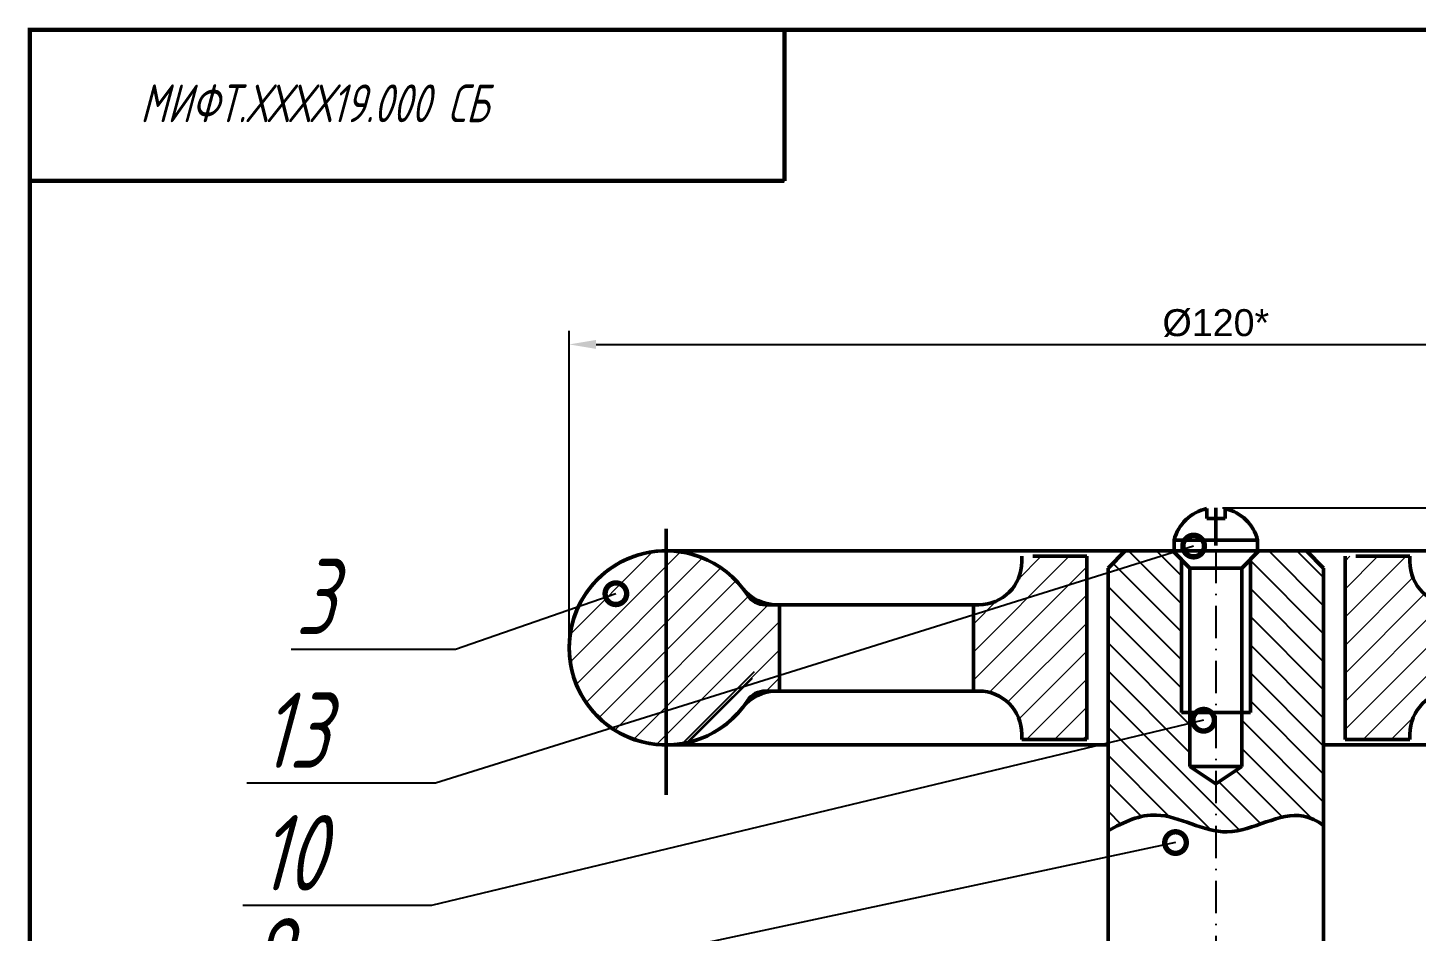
# Model space of a CAD drawing. Header units: millimetres. Extents: x 2883 to 6572, y 1536 to 3478.
# Drawn here: x 3146.6 to 3275.4, y 1747.5 to 1831.2 of the extents above; entities that cross this region are included whole.
import ezdxf
from ezdxf import colors
from ezdxf.entities.mleader import LeaderData, LeaderLine
from ezdxf.math import Vec2, Vec3

# ---------------------------------------------------------------- set-up
doc = ezdxf.new("R2010")
doc.units = ezdxf.units.MM
doc.linetypes.add('481 Границы автономных областей', pattern=[15, 5, -2, 5, -1.5, 0, -1.5])
doc.linetypes.add('482 Границы районов', pattern=[5, 3, -1, 0, -1])
doc.layers.get('0').update_dxf_attribs({"color": 3})
for name, color, linetype in [('FORMAT', 7, 'Continuous'), ('Крышка', 20, 'Continuous'), ('Маховичок', 140, 'Continuous'), ('Пробка', 2, 'Continuous'), ('Текст', 7, 'Continuous'), ('Шпиндель', 8, 'Continuous')]:
    doc.layers.add(name, color=color, linetype=linetype)
doc.styles.add('simplex', font='simplex.shx', dxfattribs={"width": 0.7, "oblique": 15})
doc.styles.get("Standard").update_dxf_attribs({"font": 'arial.ttf'})
doc.dimstyles.new('ISO-25', dxfattribs={"dimtxt": 2.5, "dimasz": 2.5, "dimexe": 1.25, "dimexo": 0.625, "dimtad": 1, "dimtxsty": 'Standard', "dimcen": 2.5, "dimadec": 0, "dimazin": 0, "dimtfac": 1, "dimtmove": 0, "dimatfit": 3, "dimfxl": 1, "dimarcsym": 0})
pattern_1 = [(45, (0, 0), (-14.14213562373095, 14.14213562373095), []), (45, (0.4, 0), (-14.14213562373095, 14.14213562373095), [])]
pattern_2 = [(45, (0, 0), (-1.302137137555027, 1.302137137555027), [])]

# ---------------------------------------------------------------- blocks, each defined once
blk = doc.blocks.new('_DotSmall')
at = {"color": 0, "linetype": 'ByBlock', "lineweight": -3, "const_width": 0.5}
blk.add_lwpolyline([(-0.0625, 0, 1), (0.0625, 0, 1)], format="xyb", close=True, dxfattribs=at)
blk = doc.blocks.new('*D2')
at = {"layer": 'Defpoints', "color": 0, "lineweight": -3}
for p in [(3316.835051767052, 1801.872177788202), (3196.835051767051, 1773.732877743792), (3316.835051767052, 1773.732877743792)]:
    blk.add_point(p, dxfattribs=at)
at = {"layer": 'Текст', "color": 0, "lineweight": -2, "transparency": 16777216}
for p, q in [((3196.835051767051, 1774.357877743792), (3196.835051767051, 1803.122177788202)), ((3316.835051767052, 1774.357877743792), (3316.835051767052, 1803.122177788202)), ((3199.335051767051, 1801.872177788202), (3314.335051767052, 1801.872177788202))]:
    blk.add_line(p, q, dxfattribs=at)
at = {"layer": 'Текст', "color": 0, "lineweight": -3, "transparency": 16777216}
for points in [[(3199.335051767051, 1802.288844454868), (3199.335051767051, 1801.455511121535), (3196.835051767051, 1801.872177788202)], [(3314.335051767052, 1802.288844454868), (3314.335051767052, 1801.455511121535), (3316.835051767052, 1801.872177788202)]]:
    blk.add_solid(points, dxfattribs=at)
at = {"layer": 'Текст', "color": 0, "lineweight": -3, "transparency": 16777216, "insert": (3256.835051767051, 1803.843528402117), "char_height": 2.5, "attachment_point": 5}
blk.add_mtext('%%C120*', dxfattribs=at)
blk = doc.blocks.new('*D3')
at = {"layer": 'Defpoints', "color": 0, "lineweight": -3}
for p in [(3256.835051767054, 1786.732877743793), (3290.299248642124, 1603.740462335835), (3339.661867212483, 1603.740462335835)]:
    blk.add_point(p, dxfattribs=at)
at = {"layer": 'Текст', "color": 0, "lineweight": -2, "transparency": 16777216}
for p, q in [((3257.460051767054, 1786.732877743793), (3340.911867212483, 1786.732877743793)), ((3339.661867212483, 1784.232877743793), (3339.661867212483, 1606.240462335835)), ((3290.924248642124, 1603.740462335835), (3340.911867212483, 1603.740462335835))]:
    blk.add_line(p, q, dxfattribs=at)
at = {"layer": 'Текст', "color": 0, "lineweight": -3, "transparency": 16777216}
for points in [[(3339.245200545816, 1784.232877743793), (3340.078533879149, 1784.232877743793), (3339.661867212483, 1786.732877743793)], [(3339.245200545816, 1606.240462335835), (3340.078533879149, 1606.240462335835), (3339.661867212483, 1603.740462335835)]]:
    blk.add_solid(points, dxfattribs=at)
at = {"layer": 'Текст', "color": 0, "lineweight": -3, "transparency": 16777216, "insert": (3335.698417917348, 1695.236670039813), "char_height": 2.5, "width": 11.27452567890668, "attachment_point": 5, "rotation": 90}
blk.add_mtext('183\\P   ', dxfattribs=at)

msp = doc.modelspace()

# ---------------------------------------------------------------- hatches: boundary and pattern name
at = {"layer": 'Маховичок', "lineweight": -3}
h = msp.add_hatch(dxfattribs=at)
h.set_pattern_fill('ANSI31', color=1, scale=0.58)
h.set_pattern_definition([(45, (3235.19991522781, 1718.342033124893), (-1.302137137555027, 1.302137137555027), [])])
h.paths.add_polyline_path([(3163.573390139161, 1749.543421743979), (3174.073390139161, 1749.543421743979), (3176.854901144038, 1759.924162135991), (3166.354901144038, 1759.924162135991)], flags=9)
h.paths.add_polyline_path([(3164.238774280063, 1739.988946294443), (3170.772107613397, 1739.988946294443), (3173.553618618273, 1750.369686686455), (3167.02028528494, 1750.369686686455)], flags=9)
h.paths.add_polyline_path([(3164.114842023489, 1729.659783513194), (3171.114842023489, 1729.659783513194), (3173.896353028365, 1740.040523905205), (3166.896353028365, 1740.040523905205)], flags=9)
h.paths.add_polyline_path([(3164.382791215919, 1719.847078132289), (3171.149457882586, 1719.847078132289), (3173.930968887462, 1730.227818524301), (3167.164302220796, 1730.227818524301)], flags=9)
h.paths.add_polyline_path([(3164.238774280063, 1706.760406919956), (3170.772107613397, 1706.760406919956), (3173.553618618273, 1717.141147311968), (3167.02028528494, 1717.141147311968)], flags=9)
h.paths.add_polyline_path([(3163.806723472494, 1682.903336379411), (3170.573390139161, 1682.903336379411), (3173.354901144037, 1693.284076771423), (3166.588234477371, 1693.284076771423)], flags=9)
h.paths.add_polyline_path([(3163.573390139161, 1646.266199750036), (3168.240056805828, 1646.266199750036), (3171.021567810704, 1656.646940142048), (3166.354901144038, 1656.646940142048)], flags=9)
h.paths.add_polyline_path([(3163.573390139161, 1671.426969695066), (3171.973390139161, 1671.426969695066), (3174.754901144038, 1681.807710087078), (3166.354901144038, 1681.807710087078)], flags=9)
h.paths.add_polyline_path([(3163.573390139161, 1692.443215093258), (3174.073390139161, 1692.443215093258), (3176.854901144038, 1702.82395548527), (3166.354901144038, 1702.82395548527)], flags=9)
h.paths.add_polyline_path([(3163.573390139161, 1658.74073042501), (3174.306723472494, 1658.74073042501), (3177.088234477371, 1669.121470817022), (3166.354901144038, 1669.121470817022)], flags=9)
h.paths.add_polyline_path([(3326.191838631883, 1707.097869507126), (3326.191838631883, 1714.174949998258), (3321.040065098458, 1714.174949998258), (3321.040065098458, 1707.097869507126)], flags=9)
h.paths.add_polyline_path([(3336.235309686331, 1691.587283955229), (3336.235309686331, 1698.664364446361), (3331.083536152906, 1698.664364446361), (3331.083536152906, 1691.587283955229)], flags=9)
h.paths.add_polyline_path([(3317.217032487127, 1628.829204245012), (3317.217032487127, 1640.561809974889), (3312.065258953703, 1640.561809974889), (3312.065258953703, 1628.829204245012)], flags=9)
h.paths.add_polyline_path([(3433.072093835388, 1567.192029829884), (3474.047537218744, 1567.192029829884), (3474.047537218744, 1577.495576896733), (3433.072093835388, 1577.495576896733)], flags=9)
h.paths.add_polyline_path([(3155.923097565149, 1821.633316094376), (3195.473097565149, 1821.633316094376), (3196.863853067587, 1826.823686290382), (3157.313853067586, 1826.823686290382)], flags=9)
h.paths.add_polyline_path([(3448.198636002873, 1588.852600209172), (3487.748636002873, 1588.852600209172), (3489.139391505311, 1594.042970405178), (3449.589391505311, 1594.042970405178)], flags=9)
h.paths.add_polyline_path([(3528.012915223426, 1569.500111530245), (3533.962915223426, 1569.500111530245), (3535.353670725865, 1574.690481726251), (3529.403670725864, 1574.690481726251)], flags=9)
h.paths.add_polyline_path([(3505.324725024895, 1550.207270657429), (3520.958058358228, 1550.207270657429), (3522.348813860667, 1555.397640853435), (3506.715480527333, 1555.397640853435)], flags=9)
h.paths.add_polyline_path([(3375.187394407766, 1567.635319972316), (3394.437394407766, 1567.635319972316), (3396.140757301374, 1573.992356834989), (3376.890757301374, 1573.992356834989)], flags=9)
h.paths.add_polyline_path([(3374.074498088756, 1573.371902800046), (3394.324498088755, 1572.746688017708), (3396.200142435773, 1579.746688017708), (3375.950142435773, 1580.371902800047)], flags=9)
h.paths.add_polyline_path([(3372.350598314376, 1563.987092061982), (3396.967264981043, 1563.518180975228), (3398.373998241306, 1568.768180975228), (3373.757331574639, 1569.237092061982)], flags=9)
h.paths.add_polyline_path([(3374.709646008467, 1544.267078382597), (3399.326312675134, 1543.798167295842), (3400.733045935397, 1549.048167295842), (3376.11637926873, 1549.517078382597)], flags=9)
h.paths.add_polyline_path([(3357.257313790627, 1574.590574183886), (3365.307313790628, 1574.121663097131), (3366.71404705089, 1579.371663097131), (3358.66404705089, 1579.840574183886)], flags=9)
h.paths.add_polyline_path([(3363.539996227069, 1574.752084285588), (3374.973329560402, 1574.283173198833), (3376.380062820665, 1579.533173198833), (3364.946729487332, 1580.002084285588)], flags=9)
h.paths.add_polyline_path([(3394.949199342871, 1573.371902800047), (3412.332532676204, 1572.746688017707), (3414.208177023221, 1579.746688017708), (3396.824843689888, 1580.371902800047)], flags=9)
h.paths.add_polyline_path([(3410.027206304304, 1574.111270783544), (3422.377206304304, 1573.553043299312), (3424.051888756999, 1579.803043299313), (3411.701888756999, 1580.361270783544)], flags=9)
h.paths.add_polyline_path([(3356.281582999661, 1568.048884028203), (3371.214916332995, 1567.423669245863), (3373.090560680013, 1574.423669245863), (3358.15722734668, 1575.048884028203)], flags=9)
h.paths.add_polyline_path([(3356.281582999661, 1563.048884028203), (3371.914916332994, 1562.423669245863), (3373.790560680013, 1569.423669245863), (3358.15722734668, 1570.048884028203)], flags=9)
h.paths.add_polyline_path([(3355.931582999662, 1558.048884028203), (3373.198249666328, 1557.423669245863), (3375.073894013346, 1564.423669245863), (3357.807227346679, 1565.048884028203)], flags=9)
h.paths.add_polyline_path([(3356.281582999661, 1548.048884028203), (3373.898249666328, 1547.423669245863), (3375.773894013345, 1554.423669245863), (3358.15722734668, 1555.048884028203)], flags=9)
h.paths.add_polyline_path([(3356.614008905291, 1544.429065513744), (3365.830675571957, 1543.960154426989), (3367.23740883222, 1549.210154426989), (3358.020742165553, 1549.679065513744)], flags=9)
h.paths.add_polyline_path([(3494.309804787548, 1579.699728664387), (3503.993138120882, 1579.230817577633), (3505.399871381145, 1584.480817577633), (3495.716538047812, 1584.949728664387)], flags=9)
h.paths.add_polyline_path([(3508.909804787549, 1579.699728664387), (3521.393138120881, 1579.230817577633), (3522.799871381145, 1584.480817577633), (3510.316538047811, 1584.949728664387)], flags=9)
h.paths.add_polyline_path([(3523.026471454215, 1579.699728664387), (3542.276471454215, 1579.230817577633), (3543.683204714478, 1584.480817577633), (3524.433204714478, 1584.949728664387)], flags=9)
h.paths.add_polyline_path([(3491.880912793125, 1559.635282202429), (3503.314246126459, 1559.166371115675), (3504.720979386722, 1564.416371115675), (3493.287646053389, 1564.885282202429)], flags=9)
h.paths.add_polyline_path([(3511.880912793125, 1559.635282202429), (3527.747579459792, 1559.166371115675), (3529.154312720056, 1564.416371115675), (3513.287646053389, 1564.885282202429)], flags=9)
h = msp.add_hatch(dxfattribs=at)
h.set_pattern_fill('JIS_LC_20', color=256)
h.set_pattern_definition(pattern_1)
edge = h.paths.add_edge_path()
edge.add_arc((3216.08200253301, 1781.732877743792), 4, 217.9798724448541, 270)
edge.add_arc((3205.835051767051, 1773.732877743791), 9.000000000000927, 37.97987244488034, 322.0201275551563)
h = msp.add_hatch(dxfattribs=at)
h.set_pattern_fill('JIS_LC_20', color=256)
h.set_pattern_definition(pattern_1)
edge = h.paths.add_edge_path()
edge.add_arc((3216.08200253301, 1781.732877743792), 4, 217.9798724448541, 270)
edge.add_arc((3205.835051767051, 1773.732877743791), 9.000000000000927, 37.97987244488034, 322.0201275551563)
at = {"layer": 'Маховичок', "lineweight": 0}
h = msp.add_hatch(dxfattribs=at)
h.set_pattern_fill('ANSI31', scale=0.58)
h.set_pattern_definition(pattern_2)
h.paths.add_polyline_path([(3205.835051767052, 1782.732877743792, 1), (3205.835051767052, 1764.732877743792)])
h.paths.add_polyline_path([(3216.335051767052, 1777.732877743792), (3215.054596224345, 1777.732877743792, -0.2537088048817097), (3213.378315413928, 1778.641968652883, 0.2537088048817313), (3205.835051767052, 1782.732877743792), (3205.835051767052, 1764.732877743792, 0.2537088048817469), (3213.378315413928, 1768.823786834702, -0.2537088048817523), (3215.054596224345, 1769.732877743793), (3216.335051767052, 1769.732877743793)])
h = msp.add_hatch(dxfattribs=at)
h.set_pattern_fill('ANSI31', scale=0.58)
h.set_pattern_definition(pattern_2)
h.paths.add_polyline_path([(3307.835051767052, 1782.732877743792), (3307.835051767052, 1764.732877743792, 1)])
h.paths.add_polyline_path([(3307.835051767052, 1782.732877743792, 0.2537088048817362), (3300.291788120176, 1778.641968652883, -0.2537088048817392), (3298.615507309759, 1777.732877743792), (3297.335051767052, 1777.732877743792), (3297.335051767052, 1769.732877743793), (3298.615507309758, 1769.732877743793, -0.2537088048817815), (3300.291788120176, 1768.823786834702, 0.253708804881752), (3307.835051767052, 1764.732877743792)])
h.paths.add_polyline_path([(3278.835051767052, 1777.732877743792, -0.4142135623730951), (3274.835051767052, 1781.732877743792), (3274.835051767052, 1782.232877743792), (3268.820051767052, 1782.232877743792), (3268.820051767052, 1765.232877743792), (3274.835051767052, 1765.232877743792), (3274.835051767052, 1765.732877743793, -0.4142135623730919), (3278.835051767052, 1769.732877743793), (3279.335051767052, 1769.732877743793), (3279.335051767052, 1777.732877743792)])
h.paths.add_polyline_path([(3244.850051767052, 1782.232877743792), (3238.835051767052, 1782.232877743792), (3238.835051767052, 1781.732877743792, -0.4142135623730919), (3234.835051767052, 1777.732877743792), (3234.335051767052, 1777.732877743792), (3234.335051767052, 1769.732877743792), (3234.835051767052, 1769.732877743792, -0.4142135623730991), (3238.835051767052, 1765.732877743792), (3238.835051767052, 1765.232877743792), (3244.850051767052, 1765.232877743792)])
at = {"layer": 'Маховичок', "lineweight": -3}
h = msp.add_hatch(dxfattribs=at)
h.set_pattern_fill('ANSI31', scale=0.58, angle=90)
h.set_pattern_definition([(135, (0, 0), (-1.302137137555027, -1.302137137555027), [])])
h.paths.add_polyline_path([(3256.804168275939, 1756.771212589892), (3256.835051767052, 1756.766389784131), (3256.835051767052, 1761.132877743792), (3254.435051767052, 1762.732877743792), (3254.435051767052, 1767.732877743792), (3253.635051767052, 1767.732877743792), (3253.635051767052, 1781.932877743792), (3252.835051767052, 1782.732877743792), (3248.435051767052, 1782.732877743792), (3246.835051767052, 1781.132877743792), (3246.835051767052, 1756.771091560504), (3247.041596001239, 1756.886331499179), (3247.24822317259, 1756.999211210168), (3247.454945380947, 1757.109386351031), (3247.661774726417, 1757.216512579471), (3247.868723309007, 1757.320245553138), (3248.07580322868, 1757.420240929659), (3248.28302658543, 1757.516154366676), (3248.490405479278, 1757.607641521844), (3248.697952010214, 1757.694358052806), (3248.905678278233, 1757.775959617205), (3249.113596383325, 1757.852101872681), (3249.321718425514, 1757.922440476894), (3249.530056504783, 1757.986631087477), (3249.738622721147, 1758.044329362084), (3249.947429174586, 1758.095190958355), (3250.156487965117, 1758.138871533937), (3250.365811192719, 1758.175026746475), (3250.575410957407, 1758.203312253617), (3250.785299359175, 1758.223383713002), (3250.995488498019, 1758.234896782282), (3251.205990473944, 1758.2375071191), (3251.416817267751, 1758.230883707344), (3251.627976995533, 1758.215127588646), (3251.839473157554, 1758.190855833898), (3252.051308983184, 1758.158715800782), (3252.263487701803, 1758.119354846976), (3252.476012542757, 1758.073420330164), (3252.688886735395, 1758.021559608026), (3252.902113509152, 1757.964420038234), (3253.11569609334, 1757.902648978468), (3253.32963771729, 1757.836893786429), (3253.54394161046, 1757.767801819784), (3253.758611002131, 1757.696020436185), (3253.97364912163, 1757.622196993352), (3254.18905919855, 1757.546978848985), (3254.404844462016, 1757.471013360718), (3254.621008141427, 1757.394947886224), (3254.837553466353, 1757.319429783226), (3255.054483665866, 1757.24510640939), (3255.271801969433, 1757.172625122379), (3255.489511606478, 1757.102633279899), (3255.707615806411, 1757.0357782396), (3255.926117798494, 1756.97270735918), (3256.145020812138, 1756.914067996319), (3256.364328076672, 1756.860507508696), (3256.584042821491, 1756.812673253996)])
h.paths.add_polyline_path([(3266.418524991187, 1757.532277210358), (3266.835051767052, 1757.264595375958), (3266.835051767052, 1781.132877743792), (3265.235051767052, 1782.732877743792), (3260.835051767052, 1782.732877743792), (3260.035051767052, 1781.932877743792), (3260.035051767052, 1767.732877743792), (3259.235051767052, 1767.732877743792), (3259.235051767052, 1762.732877743792), (3256.835051767052, 1761.132877743792), (3256.835051767051, 1756.77013267431), (3257.045244120314, 1756.73394907344), (3257.52889627572, 1756.687967186353), (3258.014575529724, 1756.68564905855), (3258.50209044938, 1756.729349220882), (3258.990801061125, 1756.812640982431), (3259.480013787452, 1756.928048231281), (3259.969035050851, 1757.068094855511), (3260.457171273829, 1757.2253047432), (3260.943728878935, 1757.392201782452), (3261.428014288515, 1757.561309861298), (3261.90933392523, 1757.725152867868), (3262.386994211513, 1757.876254690228), (3262.860301569861, 1758.007139216457), (3263.328562422787, 1758.11033033464), (3263.791083192782, 1758.178351932857), (3264.247170302342, 1758.20372789919), (3264.696130173974, 1758.178982121722), (3265.137289546025, 1758.096817379821), (3265.570720831101, 1757.956502490145), (3265.997440329344, 1757.765617674372)])
h = msp.add_hatch(dxfattribs=at)
h.set_pattern_fill('ANSI31', color=256, scale=0.58)
h.set_pattern_definition(pattern_2)
edge = h.paths.add_edge_path()
edge.add_line((3246.835051767052, 1781.132877743792), (3246.835051767052, 1702.732877743792))

# ---------------------------------------------------------------- linework, layer by layer
at = {"layer": 'FORMAT', "color": 7}
for p, q in [((3541.800102667338, 1831.031118640508), (3146.800102667338, 1831.031118640508)), ((3146.800102667338, 1831.031118640508), (3541.800102667338, 1831.031118640508)), ((3216.800102667338, 1817.031118640508), (3216.800102667338, 1831.031118640508)), ((3146.800102667338, 1817.031118640508), (3216.800102667338, 1817.031118640508))]:
    msp.add_line(p, q, dxfattribs=at)
at = {"layer": 'FORMAT', "color": 7, "linetype": '482 Границы районов', "lineweight": -3}
msp.add_line((3256.835051767052, 1782.732877743792), (3256.857842846095, 1609.736056724733), dxfattribs=at)
at = {"layer": 'FORMAT', "color": 7, "linetype": 'Continuous', "const_width": 0.4}
msp.add_lwpolyline([(3146.800102667338, 1544.031118640508), (3541.800102667338, 1544.031118640508), (3541.800102667338, 1831.031118640508), (3146.800102667338, 1831.031118640508)], close=True, dxfattribs=at)
at = {"layer": 'FORMAT', "color": 7, "const_width": 0.4}
for points in [[(3216.800102667338, 1817.031118640508), (3216.800102667338, 1831.031118640508)], [(3146.800102667338, 1817.031118640508), (3216.800102667338, 1817.031118640508)]]:
    msp.add_lwpolyline(points, dxfattribs=at)
at = {"layer": 'Крышка', "color": 7, "lineweight": 50}
msp.add_open_spline([(3246.835051767051, 1756.771091560504), (3248.319697354107, 1757.60724857478), (3251.908557287613, 1759.244643644658), (3257.979333220441, 1755.007493929567), (3263.517626591937, 1759.11783184434), (3266.225600101249, 1757.679338732169), (3266.835051767052, 1757.264595375957)], degree=3, knots=[1.301662331206127, 1.301662331206127, 1.301662331206127, 1.301662331206127, 6.097148473289869, 12.85115176719941, 20.05846384966357, 22.20187967095561, 22.20187967095561, 22.20187967095561, 22.20187967095561], dxfattribs=at)
at = {"layer": 'Маховичок', "color": 7, "lineweight": 50}
for p, q in [((3205.835051767052, 1773.732877743792), (3205.835051767052, 1784.769933771935)), ((3205.835051767052, 1761.251995360884), (3205.835051767052, 1784.341677864077)), ((3205.835051767052, 1782.732877743792), (3256.835051767052, 1782.732877743792)), ((3205.835051767052, 1782.732877743792), (3205.835051767052, 1760.104520094353)), ((3205.835051767052, 1764.732877743792), (3205.835051767052, 1782.732877743792)), ((3205.835051767052, 1782.732877743792), (3251.733609030154, 1782.732877743792)), ((3238.835051767052, 1781.732877743792), (3238.835051767052, 1782.232877743792)), ((3238.835051767052, 1782.232877743792), (3238.835051767052, 1781.732877743792)), ((3244.850051767052, 1782.232877743792), (3244.850051767052, 1765.232877743792)), ((3244.850051767052, 1765.232877743792), (3244.850051767052, 1782.232877743792)), ((3261.93649450395, 1782.732877743792), (3246.588981019329, 1782.732877743792)), ((3307.835051767052, 1782.732877743792), (3261.93649450395, 1782.732877743792)), ((3268.820051767052, 1765.232877743792), (3268.820051767052, 1782.232877743792)), ((3274.835051767052, 1782.232877743792), (3274.835051767052, 1781.732877743792)), ((3205.835051767052, 1764.732877743792), (3205.835051767052, 1779.732877743792)), ((3205.835051767052, 1773.732877743792), (3205.835051767052, 1777.732877743792)), ((3205.835051767052, 1777.732877743792), (3205.835051767052, 1769.732877743792)), ((3234.835051767052, 1777.732877743792), (3215.054596224345, 1777.732877743792)), ((3216.08200253301, 1777.732877743792), (3234.835051767052, 1777.732877743792)), ((3216.335051767052, 1769.732877743792), (3216.335051767051, 1777.732877743792)), ((3216.335051767052, 1769.732877743793), (3216.335051767052, 1777.732877743792)), ((3234.335051767052, 1769.732877743792), (3234.335051767052, 1777.732877743792)), ((3234.335051767052, 1769.732877743793), (3234.335051767052, 1777.732877743792)), ((3234.835051767052, 1769.732877743793), (3215.054596224345, 1769.732877743793)), ((3216.082002533012, 1769.732877743792), (3234.835051767052, 1769.732877743792)), ((3238.835051767052, 1765.232877743792), (3238.835051767052, 1765.732877743792)), ((3238.835051767052, 1765.232877743792), (3238.835051767052, 1765.732877743793)), ((3244.850051767052, 1765.232877743792), (3238.835051767052, 1765.232877743792)), ((3244.850051767052, 1765.232877743792), (3238.835051767052, 1765.232877743792)), ((3268.820051767052, 1765.232877743792), (3274.835051767052, 1765.232877743792)), ((3274.835051767052, 1765.232877743792), (3274.835051767052, 1765.732877743793)), ((3205.835051767052, 1764.732877743792), (3246.835051767052, 1764.732877743792)), ((3246.835051767052, 1764.732877743792), (3205.835051767052, 1764.732877743792)), ((3205.835051767052, 1764.732877743792), (3205.835051767052, 1761.251995360884)), ((3266.835051767052, 1764.732877743792), (3307.835051767052, 1764.732877743792))]:
    msp.add_line(p, q, dxfattribs=at)
at = {"layer": 'Маховичок', "color": 7, "linetype": '481 Границы автономных областей', "lineweight": 50}
for p, q in [((3244.850051767052, 1782.232877743792), (3238.835051767052, 1782.232877743792)), ((3274.835051767052, 1782.232877743792), (3268.820051767052, 1782.232877743792))]:
    msp.add_line(p, q, dxfattribs=at)
at = {"layer": 'Маховичок', "color": 7, "lineweight": 50}
for centre, radius, start, end in [((3205.835051767052, 1773.732877743792), 9, 90, 270), ((3205.835051767051, 1773.732877743791), 9.000000000000927, 37.97987244488034, 322.0201275551563), ((3205.835051767052, 1773.732877743792), 9, 33.05573115084193, 326.944268849158), ((3234.835051767052, 1781.732877743792), 4, 270, 359.999999999987), ((3234.835051767052, 1781.732877743792), 4, 270, 7.016709298534877e-15), ((3278.835051767052, 1781.732877743792), 4, 180, 270), ((3216.08200253301, 1781.732877743792), 4, 217.9798724448541, 270), ((3215.054596224345, 1779.732877743792), 2, 213.0557311508419, 270), ((3216.082002533012, 1765.732877743792), 4, 90, 142.0201275551562), ((3215.054596224345, 1767.732877743793), 2, 90, 146.9442688491581), ((3234.835051767052, 1765.732877743792), 4, 0, 90), ((3234.835051767052, 1765.732877743793), 4, 7.016709298534877e-15, 90), ((3278.835051767052, 1765.732877743793), 4, 90, 180)]:
    msp.add_arc(centre, radius, start, end, dxfattribs=at)
at = {"layer": 'Пробка', "color": 7, "lineweight": 50}
for p, q in [((3256.009910621642, 1785.732877743792), (3256.009910621642, 1786.64684530755)), ((3257.709910621642, 1785.732877743792), (3256.009910621642, 1785.732877743792)), ((3256.835051767052, 1786.732877743792), (3256.835051767052, 1783.232877743792)), ((3256.835051767052, 1785.732877743792), (3257.709910621642, 1785.732877743792)), ((3257.709910621642, 1785.732877743792), (3257.709910621642, 1786.636033132006)), ((3256.835051767052, 1783.732877743792), (3252.962068420844, 1783.732877743792)), ((3252.962068420844, 1783.732877743792), (3252.962068420844, 1782.732877743792)), ((3256.835051767052, 1783.732877743792), (3260.708035113259, 1783.732877743792)), ((3260.708035113259, 1783.732877743792), (3260.708035113259, 1782.732877743792)), ((3252.835051767052, 1782.732877743792), (3253.635051767052, 1781.932877743792)), ((3253.635051767052, 1781.932877743792), (3254.435051767052, 1781.132877743792)), ((3253.635051767052, 1781.932877743792), (3253.635051767052, 1767.732877743792)), ((3259.235051767052, 1781.132877743792), (3260.035051767052, 1781.932877743792)), ((3259.235051767052, 1781.132877743792), (3260.035051767052, 1781.932877743792)), ((3260.035051767052, 1781.932877743792), (3260.835051767052, 1782.732877743792)), ((3260.035051767052, 1781.932877743792), (3260.035051767052, 1767.732877743792)), ((3254.435051767052, 1781.132877743792), (3259.235051767052, 1781.132877743792)), ((3254.435051767052, 1767.732877743792), (3254.435051767052, 1781.132877743792)), ((3259.235051767052, 1767.732877743792), (3259.235051767052, 1781.132877743792)), ((3253.635051767052, 1767.732877743792), (3259.235051767052, 1767.732877743792)), ((3259.235051767052, 1767.732877743792), (3254.435051767052, 1767.732877743792)), ((3259.235051767052, 1767.732877743792), (3254.435051767052, 1767.732877743792)), ((3254.435051767052, 1767.732877743792), (3254.435051767052, 1762.732877743792)), ((3260.035051767052, 1767.732877743792), (3259.235051767052, 1767.732877743792)), ((3259.235051767052, 1762.732877743792), (3259.235051767052, 1767.732877743792)), ((3254.435051767052, 1762.732877743792), (3259.235051767052, 1762.732877743792)), ((3256.835051767052, 1761.132877743792), (3254.435051767052, 1762.732877743792)), ((3259.235051767052, 1762.732877743792), (3256.835051767052, 1761.132877743792))]:
    msp.add_line(p, q, dxfattribs=at)
for start, end in [(101.904748840465, 165.5224878140831), (14.47751218592946, 77.36644683809274)]:
    msp.add_arc((3256.835051767052, 1782.732877743792), 4, start, end, dxfattribs=at)
at = {"layer": 'Шпиндель', "color": 7, "lineweight": 50}
for p, q in [((3248.435051767052, 1782.732877743792), (3246.835051767052, 1781.132877743792)), ((3248.435051767052, 1782.732877743792), (3252.835051767052, 1782.732877743792)), ((3256.835051767052, 1782.732877743792), (3252.835051767052, 1782.732877743792)), ((3252.835051767052, 1782.732877743792), (3252.835051767052, 1782.732877743792)), ((3252.835051767052, 1782.732877743792), (3252.835051767052, 1782.732877743792)), ((3252.835051767052, 1782.732877743792), (3252.835051767052, 1782.732877743792)), ((3252.835051767052, 1782.732877743792), (3252.835051767052, 1782.732877743792)), ((3252.835051767052, 1782.732877743792), (3252.835051767052, 1782.732877743792)), ((3252.835051767052, 1782.732877743792), (3252.835051767052, 1782.732877743792)), ((3252.835051767052, 1782.732877743792), (3252.835051767052, 1782.732877743792)), ((3252.835051767052, 1782.732877743792), (3252.835051767052, 1782.732877743792)), ((3252.835051767052, 1782.732877743792), (3252.835051767052, 1782.732877743792)), ((3252.835051767052, 1782.732877743792), (3252.835051767052, 1782.732877743792)), ((3252.835051767052, 1782.732877743792), (3252.835051767052, 1782.732877743792)), ((3252.835051767052, 1782.732877743792), (3254.435051767052, 1782.732877743792)), ((3252.835051767052, 1782.732877743792), (3254.435051767052, 1781.132877743792)), ((3253.635051767052, 1781.932877743792), (3253.635051767052, 1767.732877743792)), ((3256.835051767052, 1782.732877743792), (3260.835051767052, 1782.732877743792)), ((3260.835051767052, 1782.732877743792), (3259.235051767052, 1782.732877743792)), ((3260.835051767052, 1782.732877743792), (3259.235051767052, 1781.132877743792)), ((3260.035051767052, 1781.932877743792), (3260.035051767052, 1767.732877743792)), ((3260.835051767052, 1782.732877743792), (3260.835051767052, 1782.732877743792)), ((3260.835051767052, 1782.732877743792), (3260.835051767052, 1782.732877743792)), ((3260.835051767052, 1782.732877743792), (3260.835051767052, 1782.732877743792)), ((3260.835051767052, 1782.732877743792), (3260.835051767052, 1782.732877743792)), ((3260.835051767052, 1782.732877743792), (3260.835051767052, 1782.732877743792)), ((3260.835051767052, 1782.732877743792), (3260.835051767052, 1782.732877743792)), ((3260.835051767052, 1782.732877743792), (3260.835051767052, 1782.732877743792)), ((3260.835051767052, 1782.732877743792), (3260.835051767052, 1782.732877743792)), ((3260.835051767052, 1782.732877743792), (3260.835051767052, 1782.732877743792)), ((3260.835051767052, 1782.732877743792), (3260.835051767052, 1782.732877743792)), ((3260.835051767052, 1782.732877743792), (3260.835051767052, 1782.732877743792)), ((3265.235051767052, 1782.732877743792), (3260.835051767052, 1782.732877743792)), ((3265.235051767052, 1782.732877743792), (3266.835051767052, 1781.132877743792)), ((3246.835051767052, 1781.132877743792), (3246.835051767052, 1702.732877743792)), ((3254.435051767052, 1781.132877743792), (3256.835051767052, 1781.132877743792)), ((3254.435051767052, 1781.132877743792), (3254.435051767052, 1767.732877743792)), ((3259.235051767052, 1781.132877743792), (3256.835051767052, 1781.132877743792)), ((3259.235051767052, 1781.132877743792), (3259.235051767052, 1767.732877743792)), ((3266.835051767052, 1781.132877743792), (3266.835051767052, 1702.732877743792)), ((3253.635051767052, 1767.732877743792), (3256.835051767052, 1767.732877743792)), ((3254.435051767052, 1767.732877743792), (3254.435051767052, 1762.732877743792)), ((3260.035051767052, 1767.732877743792), (3256.835051767052, 1767.732877743792)), ((3259.235051767052, 1767.732877743792), (3259.235051767052, 1762.732877743792)), ((3254.435051767052, 1762.732877743792), (3256.835051767052, 1762.732877743792)), ((3256.835051767052, 1761.132877743792), (3254.435051767052, 1762.732877743792)), ((3259.235051767052, 1762.732877743792), (3256.835051767052, 1762.732877743792)), ((3256.835051767052, 1761.132877743792), (3259.235051767052, 1762.732877743792))]:
    msp.add_line(p, q, dxfattribs=at)

# ---------------------------------------------------------------- texts
at = {"layer": 'Текст', "color": 7, "ltscale": 10, "insert": (3157.024564229613, 1831.811834525712), "char_height": 3.5, "attachment_point": 1, "style": 'simplex'}
msp.add_mtext_dynamic_manual_height_columns('\\PМИФТ.ХХХХ19.000 СБ', width=92.5, gutter_width=17.5, heights=[0], dxfattribs=at)

# ---------------------------------------------------------------- dimensions: what is measured, and where the dimension line sits
at = {"layer": 'Текст', "color": 7, "lineweight": -3}
dim = msp.add_linear_dim(base=(3316.835051767052, 1801.872177788202), p1=(3196.835051767051, 1773.732877743792), p2=(3316.835051767052, 1773.732877743792), text='%%C<>*', dimstyle='ISO-25', dxfattribs=at)
dim.commit()
dim.dimension.update_dxf_attribs({"geometry": '*D2', "text_midpoint": (3256.835051767051, 1803.843528402117)})
dim = msp.add_linear_dim(base=(3339.661867212483, 1603.740462335835), p1=(3256.835051767052, 1786.732877743792), p2=(3290.299248642122, 1603.740462335834), angle=90, text='183\\P   ', dimstyle='ISO-25', dxfattribs=at)
dim.commit()
dim.dimension.update_dxf_attribs({"geometry": '*D3', "text_midpoint": (3335.698417917348, 1695.236670039813)})

# ---------------------------------------------------------------- leaders
ml = msp.add_multileader_mtext('Standard', dxfattribs=at)
ml.set_content('13', color=7, style='simplex')
ml.set_leader_properties()
ml.set_arrow_properties(name='DOTSMALL')
ml.build(insert=Vec2(0, 0))
ml.multileader.update_dxf_attribs({"text_left_attachment_type": 6, "text_right_attachment_type": 6})
ctx = ml.context
ctx.base_point, ctx.char_height, ctx.plane_origin = Vec3(3164.942990134757, 1761.195871984317), 7, Vec3(3254.776044748918, 1783.17401684632)
ctx.left_attachment, ctx.right_attachment, ctx.text_align_type = 6, 6, 2
notes = []
notes.append((ctx, [(0, (1, 1, 0), (3184.418634481775, 1761.195871984317), (-1, 0), 8, [(0, [(3254.776044748918, 1783.17401684632)], 0, [])])]))
ctx.mtext.insert, ctx.mtext.alignment, ctx.mtext.flow_direction = Vec3(3174.418634481775, 1769.595871984317), 3, 5
ml = msp.add_multileader_mtext('Standard', dxfattribs=at)
ml.set_content(' 3', color=7, style='simplex')
ml.set_leader_properties()
ml.set_arrow_properties(name='DOTSMALL')
ml.build(insert=Vec2(0, 0))
ml.multileader.update_dxf_attribs({"text_left_attachment_type": 6, "text_right_attachment_type": 6})
ctx = ml.context
ctx.base_point, ctx.char_height, ctx.plane_origin = Vec3(3164.942990134757, 1773.590866829338), 7, Vec3(3201.16797587741, 1798.44064096103)
ctx.left_attachment, ctx.right_attachment, ctx.text_align_type = 6, 6, 1
notes.append((ctx, [(0, (1, 1, 0), (3186.285301148442, 1773.590866829338), (-1, 0), 8, [(0, [(3201.16797587741, 1778.755448219962)], 0, [])])]))
ctx.mtext.insert, ctx.mtext.alignment, ctx.mtext.flow_direction = Vec3(3171.614145641599, 1781.990866829338), 2, 5
ml = msp.add_multileader_mtext('Standard', dxfattribs=at)
ml.set_content('10', color=7, style='simplex')
ml.set_leader_properties()
ml.set_arrow_properties(name='DOTSMALL')
ml.build(insert=Vec2(0, 0))
ml.multileader.update_dxf_attribs({"text_left_attachment_type": 6, "text_right_attachment_type": 6})
ctx = ml.context
ctx.base_point, ctx.char_height, ctx.plane_origin = Vec3(3164.942990134757, 1749.833791939985), 7, Vec3(3255.701384470141, 1767.02535121748)
ctx.left_attachment, ctx.right_attachment, ctx.text_align_type = 6, 6, 2
notes.append((ctx, [(0, (1, 1, 0), (3184.061368891867, 1749.833791939985), (-1, 0), 8, [(0, [(3255.701384470141, 1767.02535121748)], 0, [])])]))
ctx.mtext.insert, ctx.mtext.alignment, ctx.mtext.flow_direction = Vec3(3174.061368891867, 1758.233791939985), 3, 5
ml = msp.add_multileader_mtext('Standard', dxfattribs=at)
ml.set_content('9', color=7, style='simplex')
ml.set_leader_properties()
ml.set_arrow_properties(name='DOTSMALL')
ml.build(insert=Vec2(0, 0))
ml.multileader.update_dxf_attribs({"text_left_attachment_type": 6, "text_right_attachment_type": 6})
ctx = ml.context
ctx.base_point, ctx.char_height, ctx.plane_origin = Vec3(3164.942990134757, 1740.279316490449), 7, Vec3(3253.09440375949, 1751.475556823065)
ctx.left_attachment, ctx.right_attachment, ctx.text_align_type = 6, 6, 2
notes.append((ctx, [(0, (1, 1, 0), (3180.849402763579, 1740.279316490449), (-1, 0), 8, [(0, [(3253.09440375949, 1755.682553029381)], 0, [])])]))
ctx.mtext.insert, ctx.mtext.alignment, ctx.mtext.flow_direction = Vec3(3170.849402763579, 1748.679316490449), 3, 5
for ctx, leaders in notes:
    for number, flags, end, landing, length, lines in leaders:
        leader = LeaderData()
        leader.index, (leader.has_last_leader_line, leader.has_dogleg_vector, leader.attachment_direction) = number, flags
        leader.last_leader_point, leader.dogleg_vector, leader.dogleg_length = Vec3(end), Vec3(landing), length
        for number, points, colour, breaks in lines:
            line = LeaderLine()
            line.index, line.vertices, line.color, line.breaks = number, Vec3.list(points), colors.encode_raw_color(colour), breaks
            leader.lines.append(line)
        ctx.leaders.append(leader)

doc.saveas('drawing.dxf')
